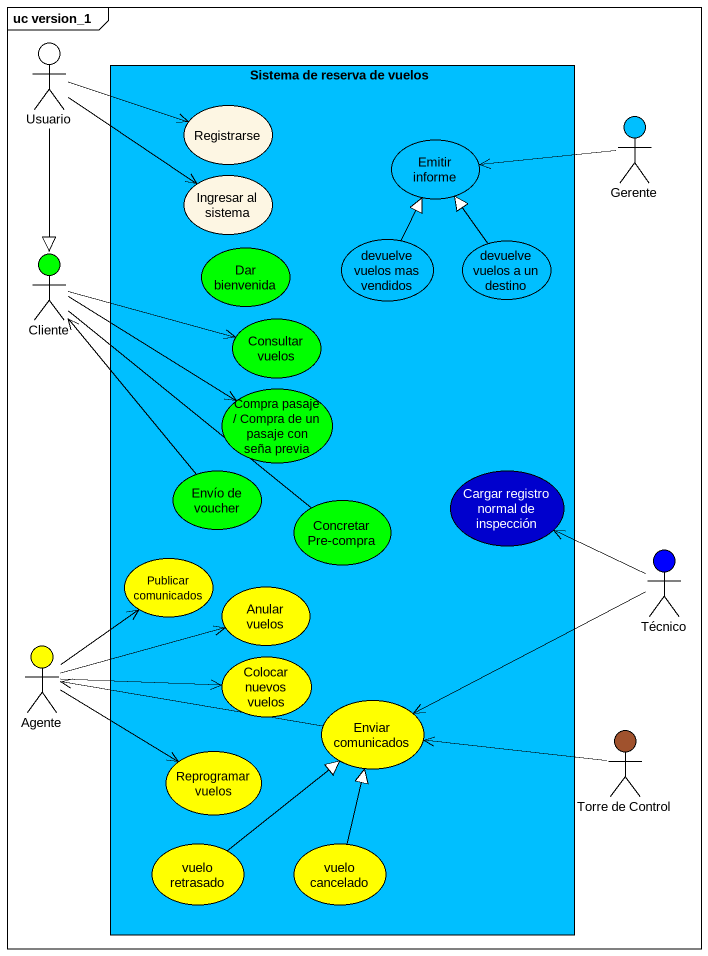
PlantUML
@startuml
mainframe uc version_1
actor Usuario
rectangle "Sistema de reserva de vuelos" as Sistema_de_reserva_de_vuelos #00BFFF {
  usecase Registrarse
  usecase "Ingresar al sistema" as Ingresar_al_sistema
  usecase "Emitir informe" as Emitir_informe #00BFFF
  usecase "Dar bienvenida" as Dar_bienvenida #00FF00
  usecase "devuelve vuelos mas vendidos" as devuelve_vuelos_mas_vendidos #00BFFF
  usecase "devuelve vuelos a un destino" as devuelve_vuelos_a_un_destino #00BFFF
  usecase "Consultar vuelos" as Consultar_vuelos #00FF00
  usecase "Compra pasaje / Compra de un pasaje con seña previa" as Compra_pasaje_Compra_de_un #00FF00
  usecase "Envío de voucher" as Envío_de_voucher #00FF00
  usecase "Cargar registro normal de inspección" as Cargar_registro_normal_de #0000CD
  usecase "Concretar Pre-compra" as Concretar_Pre_compra #00FF00
  usecase "Publicar comunicados" as Publicar_comunicados #FFFF00
  usecase "Anular vuelos" as Anular_vuelos #FFFF00
  usecase "Colocar nuevos vuelos" as Colocar_nuevos_vuelos #FFFF00
  usecase "Enviar comunicados" as Enviar_comunicados #FFFF00
  usecase "Reprogramar vuelos" as Reprogramar_vuelos #FFFF00
  usecase "vuelo retrasado" as vuelo_retrasado #FFFF00
  usecase "vuelo cancelado" as vuelo_cancelado #FFFF00
}
actor Gerente #00BFFF
actor Cliente #00FF00
actor Técnico #0000FF
actor Agente #FFFF00
actor "Torre de Control" as Torre_de_Control #A0522D
Usuario -right-> Registrarse
Usuario --> Ingresar_al_sistema
Usuario --|> Cliente
Gerente -left-> Emitir_informe
Cliente -right-> Consultar_vuelos
Cliente -right-> Compra_pasaje_Compra_de_un
Cliente <-- Envío_de_voucher
Cliente -- Concretar_Pre_compra
devuelve_vuelos_mas_vendidos -up-|> Emitir_informe
devuelve_vuelos_a_un_destino -up-|> Emitir_informe
Publicar_comunicados <-- Agente
Anular_vuelos <-left- Agente
Técnico -up-> Cargar_registro_normal_de
Técnico -left-> Enviar_comunicados
Colocar_nuevos_vuelos <-left- Agente
Enviar_comunicados -left-> Agente
Reprogramar_vuelos <-left- Agente
Torre_de_Control -left-> Enviar_comunicados
vuelo_retrasado -up-|> Enviar_comunicados
vuelo_cancelado -up-|> Enviar_comunicados
@enduml
